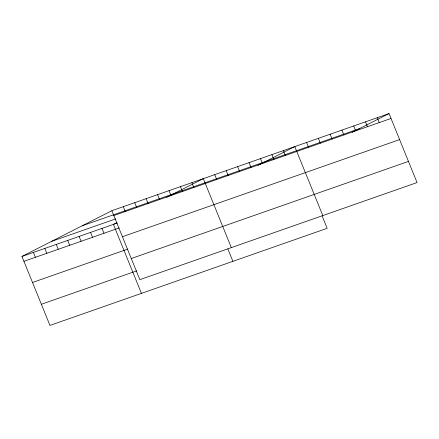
<?xml version="1.0" encoding="UTF-8"?>
<svg xmlns="http://www.w3.org/2000/svg" width="439" height="439" viewBox="0 0 439 439"><rect width="100%" height="100%" fill="white"/><g stroke="black" fill="none" stroke-linecap="round" stroke-linejoin="round"><path stroke-width="0.66" d="M322.105 215.873L327.159 228.313L49.958 325.42L21.95 256.442L111.841 210.687L389.042 113.58L417.05 182.558L139.854 279.665L111.841 210.687M116.845 222.655L113.427 224.4L141.435 293.378M166.601 197.331L203.317 178.64L231.326 247.618M258.077 165.283L294.794 146.593L322.802 215.571M352.325 132.271L389.042 113.58M82.181 225.783L359.376 128.682M113.822 215.56L391.023 118.453M51.615 241.34L115.775 218.869M21.95 256.442L117.235 223.061M23.931 261.32L119.216 227.94M122.415 236.714L399.611 139.607M32.519 282.475L127.804 249.094M131.261 258.511L408.462 161.404M41.37 304.265L136.655 270.885M377.26 117.707L379.241 122.585M365.478 121.833L367.459 126.712M353.697 125.96L355.678 130.838M341.915 130.087L343.896 134.965M330.139 134.213L332.114 139.092M318.357 138.34L320.338 143.218M306.576 142.466L308.557 147.345M283.358 150.599L285.339 155.477M271.928 154.605L273.903 159.483M260.492 158.611L262.473 163.489M249.056 162.617L251.037 167.495M237.62 166.622L239.601 171.501M226.189 170.628L228.165 175.507M214.753 174.634L216.734 179.513M227.857 248.886L232.911 261.331M191.887 182.646L193.862 187.524M180.451 186.652L182.432 191.53M169.015 190.658L170.996 195.531M157.579 194.664L159.56 199.536M146.149 198.669L148.124 203.542M134.713 202.675L136.694 207.548M123.277 206.681L125.258 211.554M101.991 228.401L103.972 233.279M90.555 232.407L92.536 237.285M79.124 236.412L81.1 241.291M67.688 240.418L69.669 245.297M56.252 244.424L58.233 249.303M44.816 248.43L46.797 253.308M33.386 252.436L35.367 257.314"/></g></svg>
